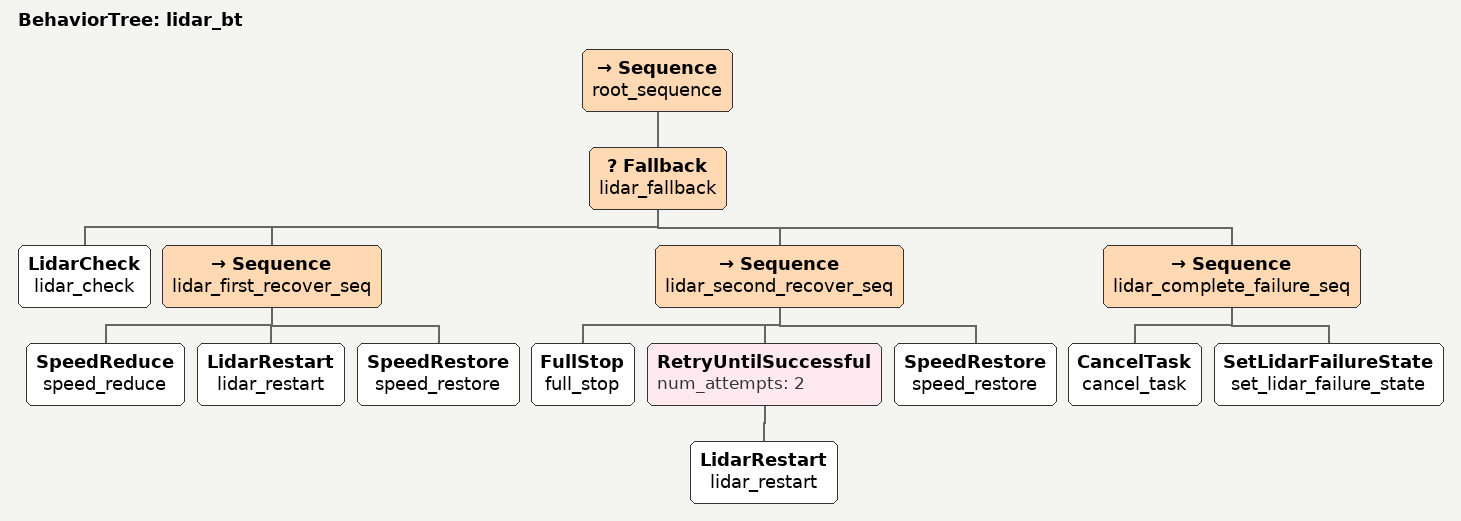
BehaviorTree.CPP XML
<?xml version="1.0"?>
<root BTCPP_format="4" >
    <BehaviorTree ID="lidar_bt">
        <Sequence name="root_sequence">
            <Fallback name="lidar_fallback">
                <LidarCheck name="lidar_check"/>
                <Sequence name="lidar_first_recover_seq">
                    <SpeedReduce name="speed_reduce"/>
                    <LidarRestart name="lidar_restart"/>
                    <SpeedRestore name="speed_restore"/>
                </Sequence>
                <Sequence name="lidar_second_recover_seq">
                    <FullStop name="full_stop"/>
                    <RetryUntilSuccessful num_attempts="2">
                        <LidarRestart name="lidar_restart"/>
                    </RetryUntilSuccessful>
                    <SpeedRestore name="speed_restore"/>
                </Sequence>
                <Sequence name="lidar_complete_failure_seq">
                    <CancelTask name="cancel_task"/>
                    <SetLidarFailureState name="set_lidar_failure_state"/>
                </Sequence>
            </Fallback>
        </Sequence>
    </BehaviorTree>

    <!-- the BT executor don't require this, but Groot does -->
    <TreeNodeModel>
        <Condition ID="LidarCheck"/>
        <Action ID="LidarRestart"/>
        <Action ID="SetLidarFailureState"/>

        <Action ID="SpeedReduce"/>
        <Action ID="SpeedRestore"/>
        <Action ID="FullStop"/>

        <Action ID="CancelTask"/>
    </TreeNodeModel>
</root>
